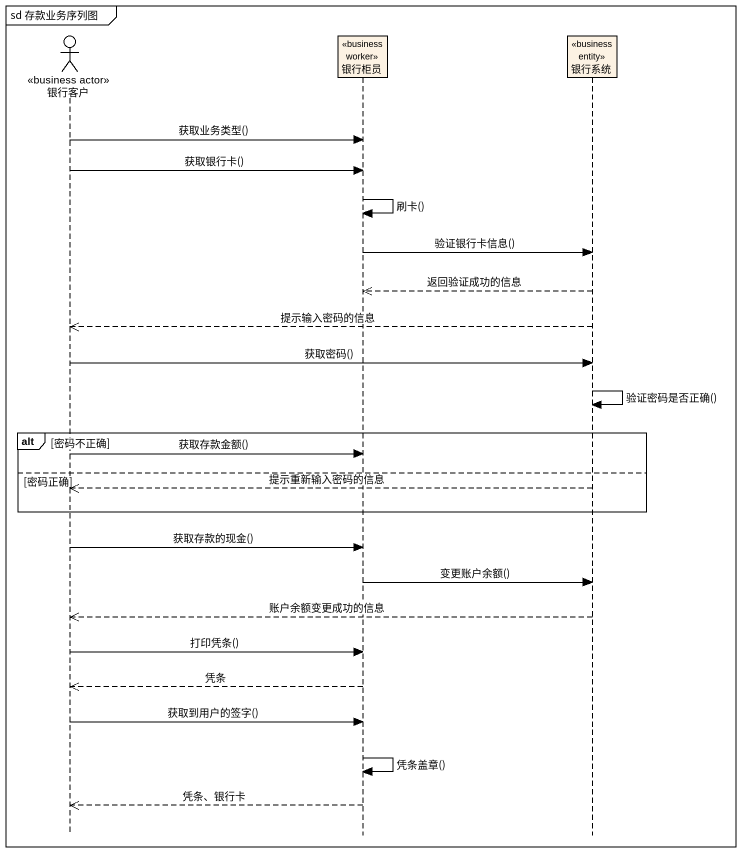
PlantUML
@startuml
mainframe sd 存款业务序列图
hide footbox
actor 银行客户 <<business actor>>
participant 银行柜员 <<business worker>>
participant 银行系统 <<business entity>>

银行客户 -> 银行柜员 : 获取业务类型()
银行客户 -> 银行柜员 : 获取银行卡()
银行柜员 -> 银行柜员 : 刷卡()
银行柜员 -> 银行系统 : 验证银行卡信息()
银行系统 -->> 银行柜员 : 返回验证成功的信息
银行系统 -->> 银行客户 : 提示输入密码的信息
银行客户 -> 银行系统 : 获取密码()
银行系统 -> 银行系统 : 验证密码是否正确()
alt 密码不正确
  银行客户 -> 银行柜员 : 获取存款金额()
else 密码正确
  银行系统 -->> 银行客户 : 提示重新输入密码的信息
end
银行客户 -> 银行柜员 : 获取存款的现金()
银行柜员 -> 银行系统 : 变更账户余额()
银行系统 -->> 银行客户 : 账户余额变更成功的信息
银行客户 -> 银行柜员 : 打印凭条()
银行柜员 -->> 银行客户 : 凭条
银行客户 -> 银行柜员 : 获取到用户的签字()
银行柜员 -> 银行柜员 : 凭条盖章()
银行柜员 -->> 银行客户 : 凭条、银行卡
@enduml
